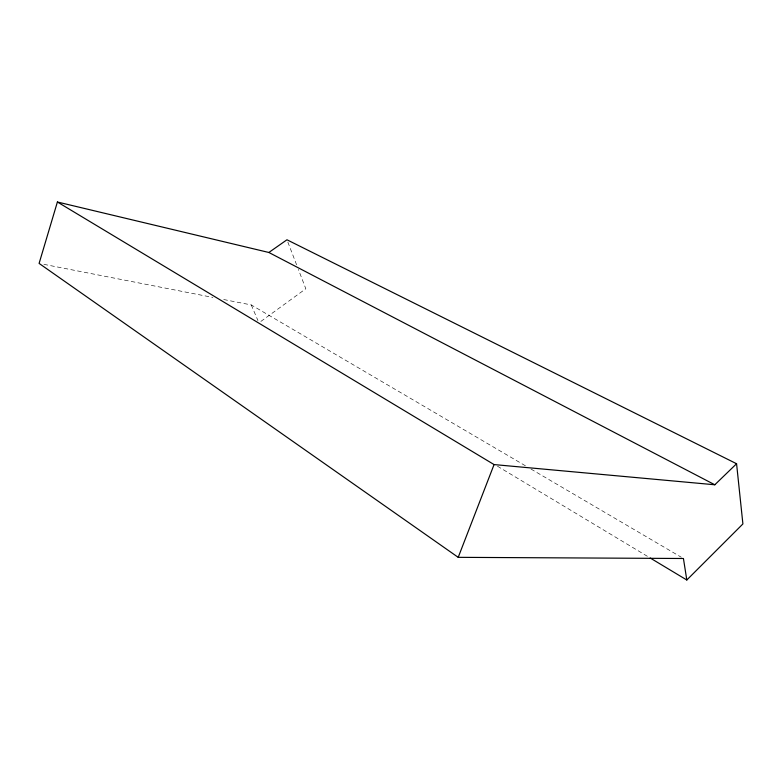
<?xml version="1.0" encoding="UTF-8"?>
<svg xmlns="http://www.w3.org/2000/svg" width="782" height="782" viewBox="0 0 782 782"><rect width="100%" height="100%" fill="white"/><g stroke="black" fill="none" stroke-linecap="round" stroke-linejoin="round"><path stroke-width="0.59" stroke-dasharray="3.91 2.93" d="M260.865 321.422L305.821 288.753L298.362 269.389M43.9 264.345L212.909 297.424M223.701 299.535L251.266 304.931L526.755 466.571M530.958 469.034L681.327 557.253M497.45 466.199L649.148 557.361M251.266 304.931L257.952 320.6M287.844 242.058L296.613 264.834"/><path stroke-width="1.17" d="M57.399 202L39.1 263.407L458.213 557.341L683.429 558.495L686.811 580L742.9 523.94L736.576 463.736L286.965 239.781L268.861 252.478L57.399 202L494.068 464.576L714.816 484.772L736.576 463.736M458.213 557.341L494.068 464.576M268.861 252.478L714.816 484.772M650.194 557.996L686.811 580"/></g></svg>
